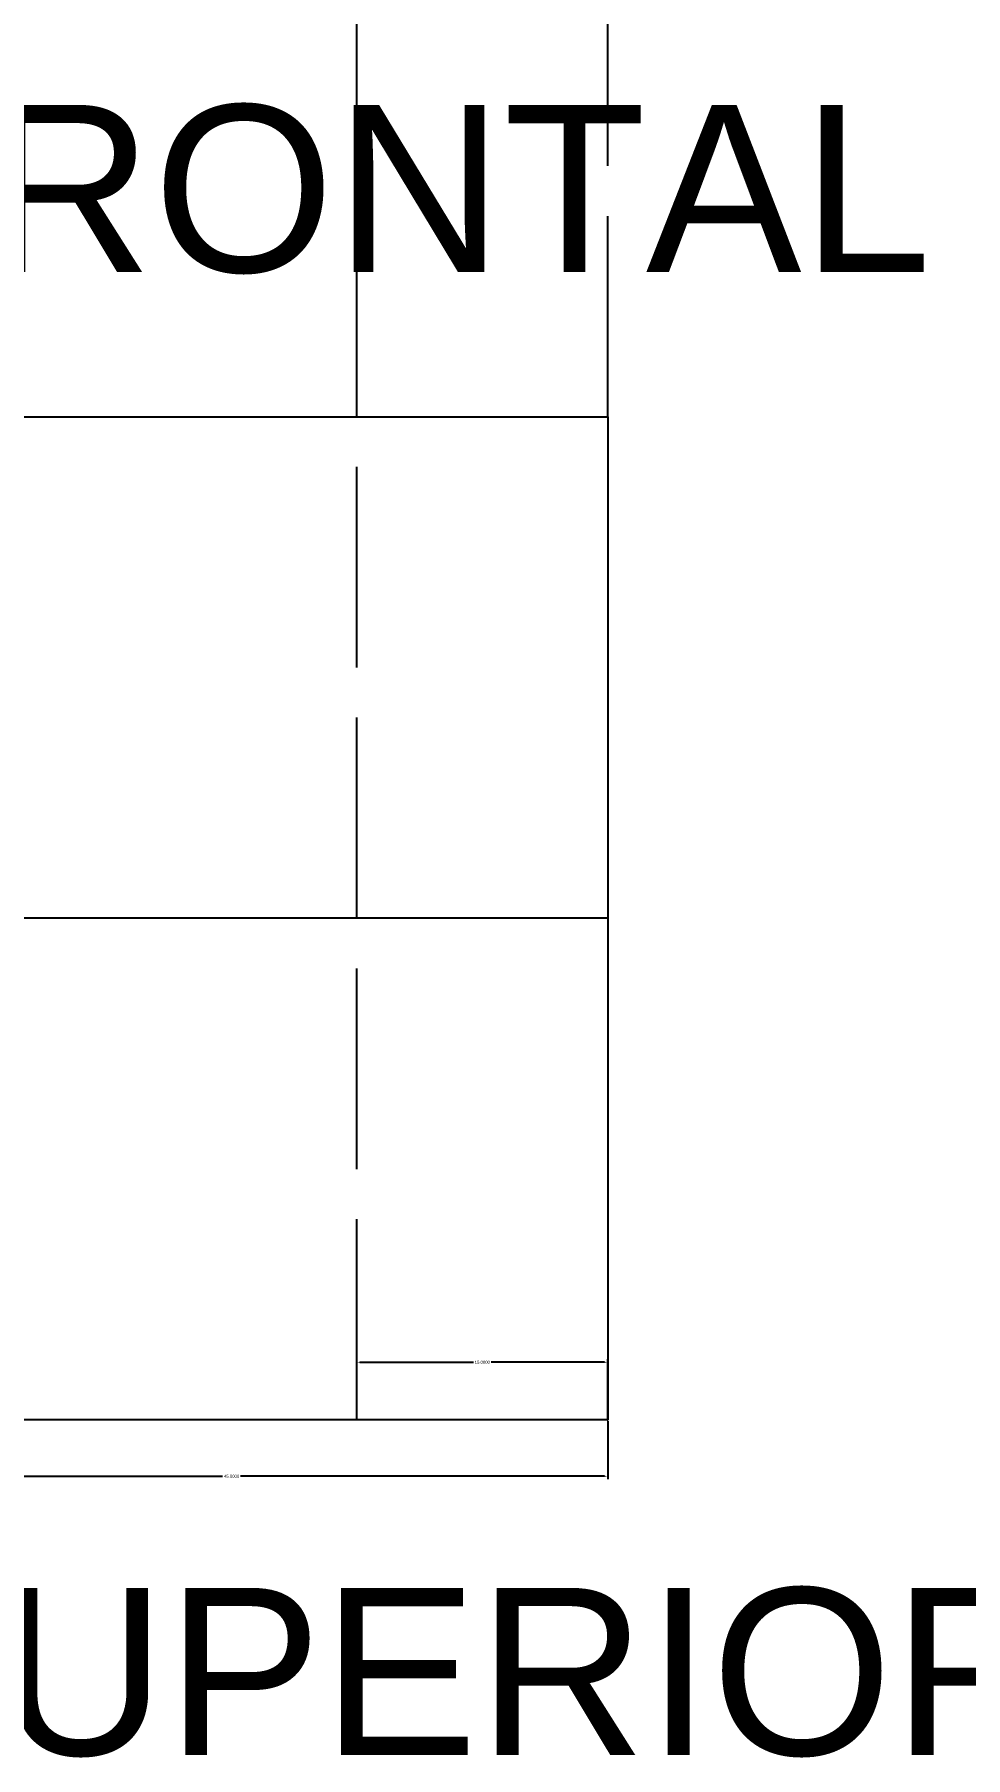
# Model space of a CAD drawing. Header units: inches. Extents: x -52 to 578, y -20 to 194.
# Drawn here: x 155.7 to 211.4, y -20.2 to 82.9 of the extents above; entities that cross this region are included whole.
import ezdxf

# ---------------------------------------------------------------- set-up
doc = ezdxf.new("R2010")
doc.units = ezdxf.units.IN
doc.header["$MEASUREMENT"] = 0
doc.linetypes.add('ACAD_ISO02W100', pattern=[15, 12, -3])
for name, color, linetype in [('COTA', 1, 'Continuous'), ('PROJECAO', 2, 'ACAD_ISO02W100'), ('TEXTO', 4, 'Continuous')]:
    doc.layers.add(name, color=color, linetype=linetype)
doc.styles.get("Standard").update_dxf_attribs({"font": 'Arial.ttf'})
doc.dimstyles.get("Standard").update_dxf_attribs({"dimtxt": 0.18, "dimasz": 0.18, "dimexe": 0.18, "dimexo": 0.0625, "dimgap": 0.09, "dimtad": 0, "dimtih": 1, "dimtoh": 1, "dimdec": 4, "dimzin": 0, "dimdsep": 46, "dimtxsty": 'Standard', "dimcen": 0.09, "dimadec": 0, "dimazin": 0, "dimtfac": 1, "dimtdec": 4, "dimtofl": 0, "dimtmove": 0, "dimatfit": 3, "dimfxl": 1, "dimtolj": 1, "dimtzin": 0, "dimarcsym": 0})

# ---------------------------------------------------------------- blocks, each defined once
blk = doc.blocks.new('*D7')
at = {"layer": 'COTA', "color": 0, "lineweight": -2, "transparency": 16777216}
for p, q in [((145, -0.06), (145, -3.55)), ((190, -0.06), (190, -3.55)), ((145.18, -3.37), (166.96, -3.37)), ((189.82, -3.37), (168.04, -3.37))]:
    blk.add_line(p, q, dxfattribs=at)
at = {"layer": 'COTA', "color": 0, "transparency": 16777216}
for points in [[(145.18, -3.34), (145.18, -3.4), (145, -3.37)], [(189.82, -3.34), (189.82, -3.4), (190, -3.37)]]:
    blk.add_solid(points, dxfattribs=at)
at = {"layer": 'Defpoints', "color": 0, "transparency": 16777216}
for p in [(145, 0), (190, 0), (190, -3.37)]:
    blk.add_point(p, dxfattribs=at)
at = {"layer": 'COTA', "color": 0, "transparency": 16777216, "insert": (167.5, -3.37), "char_height": 0.18, "attachment_point": 5}
blk.add_mtext('\\A1;45.0000', dxfattribs=at)
blk = doc.blocks.new('*D9')
at = {"layer": 'COTA', "color": 0, "lineweight": -2, "transparency": 16777216}
for p, q in [((175, 0.06), (175, 3.63)), ((175.18, 3.45), (181.98, 3.45)), ((189.82, 3.45), (183.02, 3.45)), ((190, 0.06), (190, 3.63))]:
    blk.add_line(p, q, dxfattribs=at)
at = {"layer": 'COTA', "color": 0, "transparency": 16777216}
for points in [[(175.18, 3.48), (175.18, 3.42), (175, 3.45)], [(189.82, 3.48), (189.82, 3.42), (190, 3.45)]]:
    blk.add_solid(points, dxfattribs=at)
at = {"layer": 'Defpoints', "color": 0, "transparency": 16777216}
for p in [(175, 3.45), (175, 0), (190, 0)]:
    blk.add_point(p, dxfattribs=at)
at = {"layer": 'COTA', "color": 0, "transparency": 16777216, "insert": (182.5, 3.45), "char_height": 0.18, "attachment_point": 5}
blk.add_mtext('\\A1;15.0000', dxfattribs=at)

msp = doc.modelspace()

# ---------------------------------------------------------------- linework, layer by layer
for p, q in [((100, 60), (190, 60)), ((190, 60), (190, 0)), ((190, 30), (100, 30)), ((190, 0), (100, 0))]:
    msp.add_line(p, q)
at = {"layer": 'PROJECAO'}
for p, q in [((175, 60), (175, 85)), ((190, 60), (190, 85)), ((175, 0), (175, 60))]:
    msp.add_line(p, q, dxfattribs=at)

# ---------------------------------------------------------------- texts
at = {"layer": 'TEXTO'}
for s, p in [('VISTA FRONTAL', (99.93663, 68.64502)), ('VISTA SUPERIOR', (99.93663, -20.05174))]:
    msp.add_text(s, height=10, dxfattribs=at).set_placement(p)

# ---------------------------------------------------------------- dimensions: what is measured, and where the dimension line sits
at = {"layer": 'COTA'}
dim = msp.add_aligned_dim(p1=(190, 0), p2=(175, 0), distance=-3.44867, dimstyle='Standard', dxfattribs=at)
dim.commit()
dim.dimension.update_dxf_attribs({"geometry": '*D9', "text_midpoint": (182.5, 3.44867)})
dim = msp.add_linear_dim(base=(190, -3.37184), p1=(145, 0), p2=(190, 0), angle=0, dimstyle='Standard', dxfattribs=at)
dim.commit()
dim.dimension.update_dxf_attribs({"geometry": '*D7', "text_midpoint": (167.5, -3.37184), "dimtype": 161})

doc.saveas('drawing.dxf')
